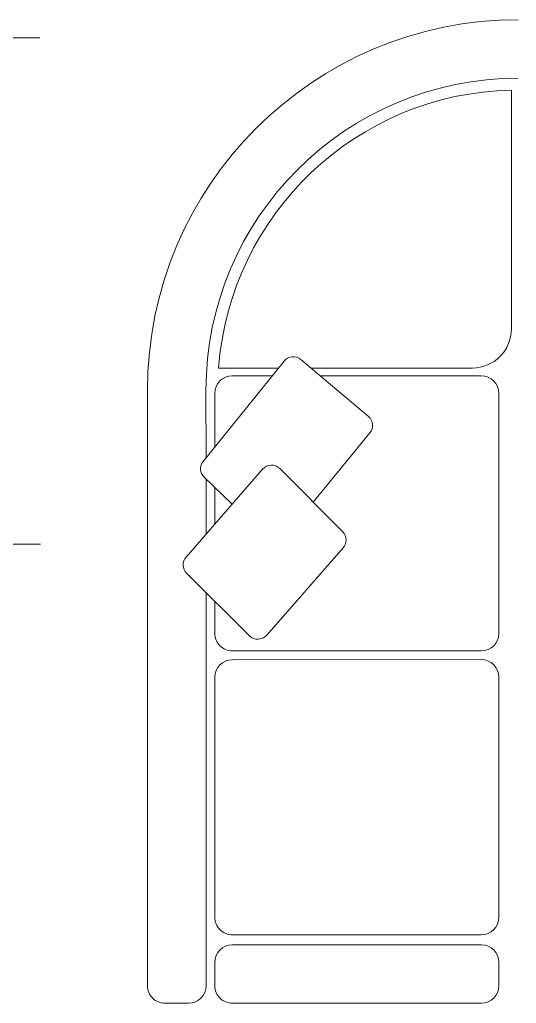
# Model space of a CAD drawing. Header units: inches. Extents: x -422522 to 22891, y -2973 to 414515.
# Drawn here: x 22232.1 to 22330.2, y 5193.6 to 5387.9 of the extents above; entities that cross this region are included whole.
import ezdxf

# ---------------------------------------------------------------- set-up
doc = ezdxf.new("R2010")
doc.units = ezdxf.units.IN
doc.header["$MEASUREMENT"] = 0
doc.layers.add('ARREDAMENTO', color=8, linetype='Continuous', lineweight=13)
doc.layers.add('PORTE_finestre_doors_windows', color=4, linetype='Continuous', lineweight=15)

msp = doc.modelspace()

# ---------------------------------------------------------------- linework, layer by layer
at = {"layer": 'ARREDAMENTO'}
for p, q in [((22329.20418, 5373.9628), (22329.21192, 5326.75817)), ((22284.3167, 5320.42629), (22268.34429, 5300.59289)), ((22300.97849, 5309.45025), (22287.61027, 5320.74245)), ((22283.20165, 5319.0417), (22271.38753, 5319.03976)), ((22321.50426, 5319.04798), (22289.62245, 5319.04275)), ((22281.97915, 5317.52369), (22274.11313, 5317.52239)), ((22323.25751, 5317.53046), (22291.41896, 5317.52523)), ((22257.3467, 5314.60806), (22257.36598, 5197.02898)), ((22268.91008, 5314.60996), (22268.91227, 5301.29816)), ((22270.64468, 5314.05281), (22270.64642, 5303.45151)), ((22326.73487, 5266.65214), (22326.72709, 5314.06201)), ((22301.27314, 5306.21551), (22290.06779, 5292.57529)), ((22280.09664, 5299.08096), (22264.96695, 5281.69196)), ((22295.9015, 5286.7134), (22283.48061, 5299.19429)), ((22268.54138, 5297.47641), (22274.0693, 5292.15356)), ((22268.91295, 5297.11862), (22268.91474, 5286.22927)), ((22270.64773, 5295.4482), (22270.64892, 5288.22241)), ((22280.89269, 5266.25365), (22296.00433, 5283.56096)), ((22265.07898, 5278.536), (22277.51792, 5266.1368)), ((22268.91663, 5274.71062), (22268.92937, 5197.03087)), ((22270.65142, 5272.98137), (22270.65246, 5266.64294)), ((22323.26642, 5263.18255), (22274.12204, 5263.17449)), ((22323.26671, 5261.44804), (22274.12233, 5261.43998)), ((22270.65388, 5257.9704), (22270.66166, 5210.56053)), ((22326.74407, 5210.56972), (22326.73629, 5257.9796)), ((22274.13124, 5207.09208), (22323.27562, 5207.10014)), ((22274.13156, 5205.1261), (22323.27594, 5205.13416)), ((22270.66312, 5201.65651), (22270.66388, 5197.03116)), ((22326.74629, 5197.04036), (22326.74553, 5201.66571)), ((22260.83557, 5193.56053), (22265.46092, 5193.56129)), ((22274.13346, 5193.56271), (22323.27784, 5193.57077))]:
    msp.add_line(p, q, dxfattribs=at)
for centre, radius, start, end in [((22330.58146, 5314.62007), 73.23477, 90.0093978, 180.0093978), ((22330.58146, 5314.62007), 61.67138, 90.0093978, 180.0093978), ((22330.58146, 5314.62007), 59.3587, 91.3295388, 175.7299618), ((22321.503, 5326.7569), 7.70892, 270.0093978, 0.0093978), ((22286.11791, 5318.97572), 2.31268, 49.8120702, 141.1544919), ((22274.1137, 5314.05338), 3.46902, 90.0093978, 180.0093978), ((22323.25808, 5314.06144), 3.46902, 0.0093978, 90.0093978), ((22299.48613, 5307.68353), 2.31268, 320.5971162, 49.8120702), ((22270.1455, 5299.14233), 2.31268, 141.1544919, 226.0827569), ((22281.84136, 5297.56293), 2.31268, 44.8619511, 138.974372), ((22294.26226, 5285.08203), 2.31268, 318.874606, 44.8619511), ((22266.71167, 5280.17393), 2.31268, 138.974372, 225.0916526), ((22274.12147, 5266.64351), 3.46902, 180.0093978, 270.0093978), ((22279.15061, 5267.77472), 2.31268, 225.0916526, 318.874606), ((22323.26585, 5266.65157), 3.46902, 270.0093978, 0.0093978), ((22274.12289, 5257.97097), 3.46902, 90.0093978, 180.0093978), ((22323.26728, 5257.97903), 3.46902, 0.0093978, 90.0093978), ((22274.13067, 5210.56109), 3.46902, 180.0093978, 270.0093978), ((22323.27505, 5210.56916), 3.46902, 270.0093978, 0.0093978), ((22274.13213, 5201.65708), 3.46902, 90.0093978, 180.0093978), ((22323.27651, 5201.66514), 3.46902, 0.0093978, 90.0093978), ((22260.835, 5197.02955), 3.46902, 180.0093978, 270.0093978), ((22265.46035, 5197.03031), 3.46902, 270.0093978, 0.0093978), ((22274.13289, 5197.03173), 3.46902, 180.0093978, 270.0093978), ((22323.27727, 5197.03979), 3.46902, 270.0093978, 0.0093978)]:
    msp.add_arc(centre, radius, start, end, dxfattribs=at)
at = {"layer": 'PORTE_finestre_doors_windows'}
for p, q in [((22236.13086, 5384.26562), (22206.13086, 5384.2607)), ((22236.25782, 5284.26564), (22206.14726, 5284.2607))]:
    msp.add_line(p, q, dxfattribs=at)

doc.saveas('drawing.dxf')
